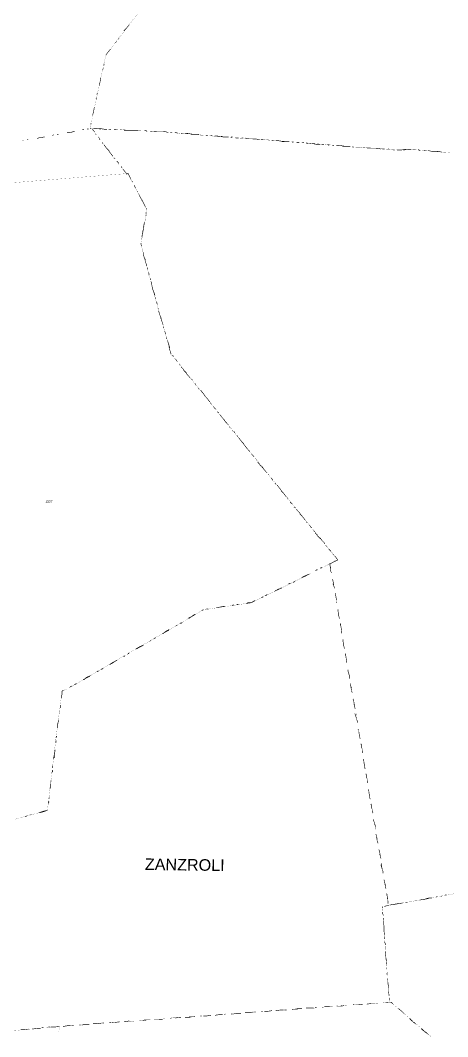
# Model space of a CAD drawing. Header units: metres. Extents: x 259278 to 277237, y 2171369 to 2185379.
# Drawn here: x 271073 to 273274, y 2171420 to 2176650 of the extents above; entities that cross this region are included whole.
import ezdxf

# ---------------------------------------------------------------- set-up
doc = ezdxf.new("R2010")
doc.units = ezdxf.units.M
doc.header["$MEASUREMENT"] = 0
for name, color, linetype in [('SURVEY NO.', 7, 'Continuous'), ('SURVEY PLOT BOUNDARY', 35, 'Continuous'), ('VILLAGE BOUNDARY', 212, 'Continuous'), ('VILLAGE NAME', 3, 'Continuous')]:
    doc.layers.add(name, color=color, linetype=linetype)
doc.styles.add('PDF Arial', font='arial.ttf')

msp = doc.modelspace()

# ---------------------------------------------------------------- linework, layer by layer
at = {"layer": 'SURVEY PLOT BOUNDARY', "lineweight": 18, "const_width": 0.595}
for points in [[(273537.7, 2176662.1), (273509, 2176591.1), (273531.9, 2176523.4), (273565.8, 2176388.1), (273580.9, 2176328.4), (273600.9, 2176340.1), (273590.7, 2176165.7), (273590.3, 2176134), (273546.1, 2176091), (273526.2, 2176083.3), (273494.2, 2176067.8), (273290.7, 2175967.4), (273084.8, 2175985.9), (273033.2, 2175982.6), (272803.4, 2175997.5), (272534.1, 2176020.9), (272118.2, 2176050.1), (271793.4, 2176078.1), (271432.9, 2176094.7), (271449.8, 2176177.7), (271513.1, 2176470.3), (271678.5, 2176686.3)], [(270266.7, 2175753), (271628.1, 2175862.1), (271724.8, 2175674.5), (271694.7, 2175496.4), (271743.8, 2175313.4), (271755.1, 2175265.7), (271823.4, 2175026.8), (271849.9, 2174931.3), (271889, 2174887.2), (271912.3, 2174855.2), (272158.2, 2174550.6), (272450.8, 2174189.9), (272708.4, 2173873.3), (272628.6, 2173834.6), (272413.1, 2173726.4), (272261.5, 2173653), (272015.2, 2173616.6), (271735.5, 2173453.7), (271515.8, 2173325.7), (271356, 2173232.6), (271288.1, 2173197.8), (271257.3, 2172960.3), (271212.7, 2172584.1), (270763.1, 2172463.1)], [(273187.9, 2171420.3), (272976.2, 2171601.5), (272961.9, 2171720.7), (272938.9, 2172089.8), (273149.5, 2172126.7), (273535, 2172197)], [(271270.8, 2171445.3), (271277.6, 2171472.9), (271158.5, 2171462.6), (271051.3, 2171452.1), (271003.7, 2171448.7)]]:
    msp.add_lwpolyline(points, dxfattribs=at)
at = {"layer": 'VILLAGE BOUNDARY', "const_width": 2.97}
for points in [[(271605.9, 2176596), (271618, 2176607.8), (271634.1, 2176627.4)], [(271577.6, 2176552.8), (271581.7, 2176560.7)], [(271513.1, 2176470.3), (271521.2, 2176482.1), (271537.3, 2176501.8)], [(271561.5, 2176533.2), (271569.5, 2176541)], [(271496.2, 2176395.2), (271500.3, 2176403.1)], [(271504.5, 2176418.9), (271504.6, 2176426.8)], [(271479.4, 2176316.1), (271483.5, 2176331.9), (271487.8, 2176355.7)], [(271462.6, 2176245), (271466.6, 2176252.8)], [(271466.8, 2176268.7), (271470.9, 2176276.6)], [(271445.6, 2176161.9), (271449.8, 2176177.7), (271454.1, 2176201.5)], [(271313.6, 2176072.4), (271329.5, 2176072.2), (271353.4, 2176079.8)], [(271393.1, 2176087.3), (271401, 2176087.2)], [(271417, 2176090.9), (271424.9, 2176090.8)], [(271436.8, 2176094.6), (271432.9, 2176094.7), (271432.9, 2176098.6)], [(271437.1, 2176114.4), (271437.2, 2176122.4)], [(271440.8, 2176094.6), (271456.4, 2176074.5)], [(271448.7, 2176094.5), (271464.6, 2176094.3), (271488.3, 2176090)], [(271520, 2176089.6), (271508.1, 2176089.7), (271504.2, 2176089.8), (271480.4, 2176094)], [(271531.9, 2176089.4), (271539.8, 2176089.3)], [(271555.7, 2176089.1), (271563.6, 2176089)], [(271567.6, 2176088.9), (271559.7, 2176089.1)], [(271595.3, 2176088.6), (271587.4, 2176088.7)], [(271607.2, 2176084.5), (271611.1, 2176084.4), (271623, 2176084.3), (271646.8, 2176084)], [(271678.5, 2176083.5), (271658.7, 2176083.8), (271634.9, 2176084.1)], [(271686.5, 2176083.4), (271694.4, 2176083.3)], [(271714.2, 2176083.1), (271722.1, 2176083)], [(271726.1, 2176079), (271718.2, 2176083)], [(271749.8, 2176078.6), (271741.9, 2176078.7)], [(271761.7, 2176078.5), (271777.6, 2176078.3), (271793.4, 2176078.1), (271805.3, 2176077.9)], [(271833, 2176073.6), (271817.2, 2176077.8), (271793.4, 2176078.1)], [(271844.9, 2176073.4), (271852.9, 2176073.3)], [(271868.7, 2176073.1), (271876.6, 2176073)], [(271884.5, 2176069), (271872.7, 2176073.1)], [(271083.1, 2176031.8), (271091.1, 2176031.7)], [(271107, 2176035.5), (271114.9, 2176035.4)], [(271158.6, 2176042.7), (271174.5, 2176046.5), (271198.4, 2176050.1)], [(271238.1, 2176057.5), (271246.1, 2176061.4)], [(271261.9, 2176061.2), (271269.9, 2176065.1)], [(271464.2, 2176062.5), (271460.2, 2176066.6)], [(271475.9, 2176050.5), (271479.8, 2176042.5), (271483.6, 2176034.5)], [(271495.4, 2176022.5), (271499.2, 2176014.5)], [(271908.3, 2176068.7), (271900.4, 2176068.8)], [(271920.2, 2176068.5), (271936.1, 2176068.3), (271959.8, 2176064)], [(271991.5, 2176063.6), (271971.7, 2176063.9), (271947.9, 2176064.2)], [(271999.4, 2176059.5), (272011.3, 2176059.4)], [(272027.1, 2176059.2), (272035.1, 2176059.1)], [(272039, 2176059), (272031.1, 2176059.1)], [(272062.8, 2176054.7), (272054.9, 2176058.8)], [(272074.6, 2176054.6), (272090.5, 2176054.4), (272118.2, 2176050.1)], [(272145.9, 2176049.7), (272130.1, 2176049.9), (272118.2, 2176050.1), (272106.4, 2176054.2)], [(272157.8, 2176049.5), (272165.8, 2176049.4)], [(272181.6, 2176045.3), (272189.5, 2176045.2)], [(272197.4, 2176045.1), (272185.5, 2176045.2)], [(272221.2, 2176044.8), (272213.3, 2176044.9)], [(272233.1, 2176044.6), (272248.9, 2176040.4), (272272.7, 2176040.1)], [(272304.4, 2176035.7), (272284.6, 2176040), (272260.8, 2176040.3)], [(272312.3, 2176035.6), (272324.2, 2176035.5)], [(272340, 2176035.3), (272348, 2176035.2)], [(272351.9, 2176035.1), (272344, 2176035.2)], [(272375.7, 2176030.8), (272367.7, 2176030.9)], [(272387.6, 2176030.7), (272403.4, 2176030.5), (272431.1, 2176026.2)], [(272458.9, 2176025.8), (272443, 2176026), (272419.2, 2176026.3)], [(272470.8, 2176025.6), (272478.6, 2176021.6)], [(272494.5, 2176021.4), (272502.4, 2176021.3)], [(272510.3, 2176021.2), (272498.5, 2176021.3)], [(272534.1, 2176020.9), (272526.2, 2176021)], [(271530.5, 2175978.4), (271518.7, 2175990.4), (271503.1, 2176010.5)], [(271526.6, 2175982.4), (271534.3, 2175970.4), (271549.9, 2175950.4)], [(272546, 2176016.7), (272561.8, 2176016.5), (272585.6, 2176016.2)], [(272617.3, 2176011.8), (272597.5, 2176012.1), (272573.7, 2176016.4)], [(272625.2, 2176011.7), (272637.1, 2176011.6)], [(272653, 2176011.4), (272660.8, 2176007.3)], [(272664.8, 2176007.3), (272656.9, 2176011.3)], [(272688.6, 2176006.9), (272680.6, 2176007)], [(272700.5, 2176006.8), (272716.3, 2176006.6), (272744, 2176002.3)], [(272771.8, 2176001.9), (272755.9, 2176002.1), (272732.1, 2176002.4)], [(272783.6, 2175997.8), (272791.5, 2175997.7)], [(272807.4, 2175997.5), (272815.3, 2175997.4)], [(272823.3, 2175997.3), (272811.4, 2175997.4)], [(272847, 2175997), (272839.1, 2175997.1)], [(272858.9, 2175992.8), (272874.7, 2175992.6), (272898.5, 2175992.3)], [(272930.2, 2175987.9), (272910.4, 2175992.2), (272886.6, 2175992.5)], [(272938.1, 2175987.8), (272950, 2175987.7)], [(272965.9, 2175987.5), (272973.8, 2175987.4)], [(272977.8, 2175987.3), (272969.8, 2175987.4)], [(273001.5, 2175983), (272993.6, 2175983.1)], [(273013.4, 2175982.9), (273029.2, 2175982.7), (273033.2, 2175982.6), (273057, 2175986.3)], [(273084.8, 2175985.9), (273068.9, 2175986.1), (273045.1, 2175982.5)], [(273096.7, 2175985.8), (273104.6, 2175985.7)], [(273120.5, 2175985.5), (273128.3, 2175981.4)], [(273132.3, 2175981.3), (273124.4, 2175981.4)], [(273160.1, 2175981), (273152.1, 2175981.1)], [(273171.9, 2175980.8), (273187.8, 2175976.7), (273211.5, 2175976.3)], [(273243.2, 2175972), (273223.4, 2175976.2), (273199.6, 2175976.5)], [(273251.1, 2175971.9), (273259.1, 2175971.8)], [(271561.7, 2175938.3), (271553.8, 2175942.4)], [(271569.4, 2175926.3), (271577.3, 2175918.3), (271581.1, 2175910.3)], [(271592.9, 2175898.3), (271596.7, 2175890.3)], [(271628.1, 2175862.1), (271620.1, 2175858.3), (271616.2, 2175866.2), (271600.6, 2175886.3)], [(271620.1, 2175858.3), (271628.1, 2175862.1), (271631.9, 2175854.1), (271643.5, 2175830.2)], [(271651.3, 2175818.2), (271647.4, 2175822.2)], [(271659, 2175802.2), (271662.9, 2175794.3), (271666.7, 2175786.3)], [(271674.5, 2175770.3), (271678.4, 2175766.3)], [(271701.6, 2175722.4), (271693.8, 2175734.4), (271682.2, 2175758.3)], [(271697.7, 2175726.4), (271705.5, 2175714.4), (271717, 2175690.5)], [(271720.5, 2175654.7), (271720.6, 2175662.7)], [(271724.8, 2175678.5), (271720.9, 2175682.5)], [(271707.6, 2175571.6), (271707.8, 2175587.5), (271712, 2175611.2)], [(271716.2, 2175627), (271716.1, 2175619.1)], [(271720.5, 2175650.8), (271720.4, 2175642.8)], [(271707.7, 2175579.5), (271703.5, 2175563.7), (271699.2, 2175536)], [(271694.8, 2175504.4), (271694.7, 2175496.4), (271698.5, 2175488.5)], [(271699, 2175524.1), (271699.1, 2175532.1)], [(271702.3, 2175472.5), (271702.2, 2175464.6)], [(271717.4, 2175416.8), (271709.7, 2175432.8), (271706.1, 2175456.6)], [(271713.6, 2175424.8), (271717.3, 2175408.9), (271725, 2175385)], [(271728.7, 2175369.1), (271728.8, 2175377)], [(271732.5, 2175353.2), (271736.3, 2175345.2), (271736.2, 2175337.3)], [(271743.9, 2175321.3), (271743.8, 2175313.4)], [(271755.1, 2175265.7), (271751.4, 2175281.6), (271747.7, 2175305.4)], [(271755.2, 2175273.6), (271755.1, 2175265.7), (271759, 2175257.7), (271766.6, 2175233.8)], [(271770.4, 2175217.9), (271766.5, 2175225.9)], [(271774.1, 2175202), (271778, 2175194), (271777.9, 2175186)], [(271781.6, 2175170.1), (271785.5, 2175162.2)], [(271796.8, 2175114.4), (271793, 2175130.3), (271785.4, 2175154.2)], [(271796.9, 2175122.4), (271800.6, 2175106.4), (271808.2, 2175082.6)], [(271812, 2175066.6), (271808.1, 2175074.6)], [(271815.8, 2175050.7), (271819.6, 2175042.7), (271819.5, 2175034.8)], [(271827.2, 2175018.9), (271827.1, 2175010.9)], [(271842.4, 2174963.1), (271838.6, 2174979.1), (271831, 2175002.9)], [(271838.5, 2174971.1), (271842.3, 2174955.2), (271849.9, 2174931.3)], [(271861.6, 2174919.3), (271857.8, 2174927.3)], [(271873.4, 2174907.2), (271877.2, 2174899.2), (271881.1, 2174895.2)], [(271892.8, 2174879.2), (271896.7, 2174875.2)], [(271927.9, 2174835.1), (271916.2, 2174847.2), (271912.3, 2174855.2), (271900.6, 2174867.2)], [(271924.1, 2174843.1), (271931.8, 2174827.2), (271947.4, 2174811.1)], [(271959.2, 2174799), (271955.3, 2174803.1)], [(271970.9, 2174783), (271974.8, 2174779), (271978.6, 2174771)], [(271990.4, 2174759), (271994.2, 2174751)], [(272025.5, 2174714.9), (272017.7, 2174726.9), (272002.1, 2174746.9)], [(272021.6, 2174718.9), (272033.3, 2174706.9), (272048.9, 2174686.8)], [(272056.7, 2174674.8), (272052.8, 2174682.8)], [(272068.4, 2174662.8), (272072.3, 2174654.8), (272080.2, 2174650.7)], [(272087.9, 2174634.8), (272095.8, 2174630.7)], [(272127, 2174590.6), (272115.2, 2174602.7), (272099.6, 2174622.7)], [(272119.1, 2174598.7), (272130.8, 2174582.7), (272146.5, 2174566.6)], [(272154.2, 2174554.6), (272150.3, 2174558.6)], [(272169.8, 2174534.6), (272165.9, 2174538.6)], [(272173.8, 2174534.5), (272177.7, 2174526.5)], [(272189.4, 2174514.5), (272193.3, 2174506.5)], [(272224.5, 2174470.4), (272212.8, 2174482.5), (272197.2, 2174502.5)], [(272220.6, 2174474.4), (272228.4, 2174462.4), (272244, 2174442.4)], [(272255.7, 2174430.4), (272247.9, 2174438.4)], [(272263.5, 2174418.4), (272271.3, 2174410.3), (272275.2, 2174406.3)], [(272286.9, 2174390.3), (272290.8, 2174386.3)], [(272322, 2174346.2), (272310.3, 2174358.3), (272294.7, 2174378.3)], [(272318.2, 2174354.2), (272325.9, 2174342.2), (272341.5, 2174322.2)], [(272353.3, 2174310.1), (272349.4, 2174314.1)], [(272365, 2174294.1), (272368.9, 2174290.1), (272372.7, 2174282.1)], [(272384.5, 2174270.1), (272388.3, 2174262.1)], [(272419.6, 2174226), (272411.8, 2174238), (272396.2, 2174258)], [(272415.7, 2174230), (272427.4, 2174217.9), (272443, 2174197.9)], [(272450.8, 2174185.9), (272450.8, 2174189.9), (272446.9, 2174193.9)], [(272462.5, 2174173.9), (272466.4, 2174165.9), (272474.3, 2174161.8)], [(272482, 2174145.9), (272489.8, 2174141.8)], [(272521, 2174101.7), (272509.4, 2174117.7), (272493.7, 2174133.8)], [(272513.2, 2174109.8), (272525, 2174097.7), (272540.6, 2174077.7)], [(272552.3, 2174065.6), (272544.4, 2174069.7)], [(272560.1, 2174053.6), (272567.9, 2174045.6), (272571.8, 2174037.6)], [(272583.5, 2174025.6), (272587.4, 2174017.6)], [(272618.6, 2173981.5), (272606.9, 2173993.5), (272591.3, 2174013.6)], [(272614.7, 2173989.5), (272626.4, 2173973.5), (272642.1, 2173957.4)], [(272649.8, 2173941.4), (272645.9, 2173949.4)], [(272661.5, 2173929.4), (272665.5, 2173925.4), (272673.3, 2173917.3)], [(272681, 2173905.3), (272688.9, 2173897.3)], [(272692.4, 2173865.5), (272708.4, 2173873.3), (272692.8, 2173893.3)], [(272624.6, 2173834.7), (272616.6, 2173830.8)], [(272620.6, 2173830.8), (272628.6, 2173834.6)], [(272696.4, 2173869.5), (272684.4, 2173861.7), (272668.5, 2173854), (272660.5, 2173850.1)], [(272664.5, 2173854), (272668.5, 2173854), (272668.3, 2173842.1)], [(272675.8, 2173806.3), (272671.9, 2173814.3), (272668.3, 2173842.1), (272672.1, 2173830.1)], [(272556.8, 2173799.9), (272544.8, 2173792.1), (272520.8, 2173780.5)], [(272524.8, 2173784.4), (272540.8, 2173792.2), (272560.7, 2173799.8)], [(272600.7, 2173823.1), (272592.7, 2173819.2)], [(272596.7, 2173819.2), (272604.6, 2173823.1)], [(272690.6, 2173726.8), (272686.9, 2173742.7), (272683.2, 2173766.5), (272679.3, 2173774.5)], [(272417.1, 2173730.3), (272413.1, 2173726.4), (272401.1, 2173722.6), (272381.2, 2173711)], [(272385.2, 2173714.9), (272397.1, 2173718.7), (272413.1, 2173726.4), (272421.1, 2173730.3)], [(272461, 2173753.6), (272453, 2173749.7)], [(272457, 2173749.6), (272465, 2173753.5)], [(272484.9, 2173761.2), (272476.9, 2173757.3)], [(272480.9, 2173761.2), (272488.9, 2173765.1)], [(272683, 2173750.7), (272686.9, 2173742.7)], [(272321.3, 2173684), (272313.4, 2173680.1)], [(272317.3, 2173680.1), (272325.3, 2173683.9)], [(272341.3, 2173691.7), (272337.3, 2173691.7), (272345.3, 2173695.6)], [(272697.9, 2173679.1), (272698, 2173687), (272694.3, 2173702.9)], [(272698, 2173687), (272701.7, 2173663.2)], [(272015.2, 2173616.6), (272007.2, 2173612.7)], [(272011.2, 2173616.6), (272015.2, 2173616.6), (272019.1, 2173616.5)], [(272039, 2173620.3), (272031.1, 2173620.4)], [(272035, 2173620.3), (272043, 2173620.2)], [(272122.5, 2173635), (272106.5, 2173631.3), (272082.7, 2173627.6)], [(272086.7, 2173627.6), (272102.6, 2173631.3), (272126.4, 2173635)], [(272170.1, 2173642.3), (272162.1, 2173638.5)], [(272166.1, 2173638.4), (272174.1, 2173642.3)], [(272194, 2173646), (272186, 2173642.1)], [(272189.9, 2173642.1), (272197.9, 2173645.9)], [(272277.4, 2173660.8), (272261.5, 2173653), (272237.6, 2173649.4)], [(272241.6, 2173653.3), (272257.5, 2173653.1), (272261.5, 2173653), (272281.4, 2173664.7)], [(272701.5, 2173651.3), (272701.6, 2173659.2)], [(272716.4, 2173571.8), (272712.6, 2173587.7), (272708.9, 2173611.5), (272709, 2173619.5)], [(271971.2, 2173593.4), (271959.3, 2173585.6), (271939.2, 2173570)], [(271939.3, 2173574), (271955.2, 2173581.7), (271975.2, 2173593.3)], [(272712.7, 2173595.6), (272712.6, 2173587.7)], [(271839.3, 2173511.8), (271823.4, 2173504.1), (271803.4, 2173492.5)], [(271807.4, 2173492.4), (271819.4, 2173504.1), (271839.4, 2173515.8)], [(271879.3, 2173539.1), (271875.3, 2173535.1), (271883.3, 2173539)], [(271903.3, 2173550.6), (271895.3, 2173546.8)], [(271899.3, 2173546.7), (271907.3, 2173550.6)], [(272720, 2173547.9), (272723.8, 2173532)], [(272727.3, 2173496.3), (272727.4, 2173508.2), (272723.8, 2173532), (272723.7, 2173524.1)], [(271747.5, 2173461.5), (271743.5, 2173457.5), (271739.5, 2173453.6)], [(271767.5, 2173473.1), (271759.4, 2173465.3)], [(271763.5, 2173469.2), (271771.4, 2173473)], [(272742.1, 2173416.8), (272738.3, 2173432.7), (272734.7, 2173456.5), (272734.8, 2173464.5)], [(271703.5, 2173434.3), (271687.6, 2173426.6), (271667.6, 2173414.9)], [(271671.6, 2173414.9), (271683.6, 2173422.6), (271707.5, 2173434.2)], [(272738.4, 2173440.6), (272738.3, 2173432.7)], [(271567.7, 2173356.7), (271551.7, 2173345), (271531.7, 2173333.4)], [(271535.7, 2173337.3), (271547.7, 2173345.1), (271571.7, 2173356.7)], [(271607.7, 2173380), (271603.7, 2173376.1)], [(271607.6, 2173376), (271611.6, 2173380)], [(271631.6, 2173391.6), (271623.6, 2173387.7)], [(271627.6, 2173391.6), (271635.6, 2173395.5)], [(272745.7, 2173393), (272749.5, 2173377)], [(272753.1, 2173345.3), (272753.2, 2173353.2), (272749.5, 2173377), (272749.4, 2173369.1)], [(271471.9, 2173302.5), (271467.8, 2173298.5)], [(271471.8, 2173298.5), (271475.8, 2173302.4)], [(271495.8, 2173314), (271487.8, 2173310.2)], [(271491.8, 2173310.1), (271499.8, 2173314)], [(272767.8, 2173261.8), (272768, 2173277.7), (272760.4, 2173301.6), (272760.5, 2173309.5)], [(271431.9, 2173275.2), (271415.9, 2173267.5), (271395.9, 2173255.9)], [(271399.9, 2173255.8), (271411.9, 2173267.6), (271435.9, 2173279.1)], [(272764.2, 2173285.6), (272768, 2173277.7)], [(271292.1, 2173201.7), (271288.1, 2173197.8), (271288, 2173185.9), (271283.7, 2173162.2)], [(271283.7, 2173166.1), (271287.9, 2173181.9), (271288.1, 2173197.8), (271296.1, 2173201.6)], [(271336, 2173224.9), (271332, 2173221), (271340, 2173224.9)], [(271360, 2173236.5), (271356, 2173232.6), (271352, 2173232.6)], [(271356, 2173232.6), (271363.9, 2173236.5)], [(272771.5, 2173238), (272775.2, 2173222.1)], [(272782.8, 2173190.2), (272778.9, 2173198.2), (272775.2, 2173222.1), (272779.1, 2173214.1)], [(272797.5, 2173106.8), (272793.8, 2173122.7), (272790.1, 2173146.5), (272786.3, 2173158.5)], [(271274.8, 2173090.9), (271274.9, 2173098.8)], [(271274.9, 2173094.9), (271274.8, 2173086.9)], [(271279.1, 2173114.6), (271279.3, 2173126.5)], [(271279.2, 2173122.6), (271279, 2173110.7)], [(272789.9, 2173130.7), (272793.8, 2173122.7)], [(271270.3, 2173047.3), (271266.1, 2173031.5), (271265.8, 2173007.7)], [(271265.9, 2173011.7), (271266.1, 2173027.6), (271270.3, 2173051.3)], [(272808.5, 2173035.2), (272808.6, 2173043.2), (272801, 2173067.1), (272804.8, 2173059.1)], [(272801.2, 2173082.9), (272801, 2173067.1)], [(272812, 2173003.5), (272815.9, 2172995.5)], [(272823.3, 2172951.8), (272819.5, 2172967.7), (272815.9, 2172991.5)], [(271257, 2172940.4), (271256.9, 2172932.5)], [(271257, 2172936.5), (271257.1, 2172944.4)], [(271261.3, 2172964.2), (271257.3, 2172960.3), (271257.2, 2172956.3)], [(271257.3, 2172960.3), (271261.3, 2172968.1)], [(272819.6, 2172975.6), (272819.5, 2172967.7)], [(271252.4, 2172892.9), (271248.2, 2172873.1), (271243.9, 2172849.4)], [(271247.9, 2172853.3), (271248.1, 2172869.2), (271252.5, 2172896.9)], [(272826.9, 2172927.9), (272830.7, 2172912)], [(272834.2, 2172880.3), (272834.3, 2172888.2), (272830.7, 2172912), (272830.6, 2172904.1)], [(272849, 2172796.8), (272845.2, 2172812.7), (272841.6, 2172840.5), (272841.7, 2172848.4)], [(271239.1, 2172786), (271235.1, 2172778.1)], [(271239.1, 2172782), (271239.2, 2172790)], [(271239.4, 2172805.8), (271239.5, 2172813.8)], [(271239.4, 2172809.8), (271239.3, 2172801.9)], [(272845.4, 2172824.6), (272845.3, 2172816.7)], [(271226.1, 2172698.9), (271230.3, 2172714.8), (271230.6, 2172738.5)], [(271230.5, 2172734.6), (271230.3, 2172718.7), (271226.1, 2172695)], [(272852.7, 2172772.9), (272856.4, 2172757)], [(272860, 2172725.3), (272860.1, 2172733.2), (272856.4, 2172757), (272856.3, 2172749.1)], [(272874.7, 2172641.8), (272871, 2172657.7), (272867.4, 2172685.5), (272867.5, 2172693.4)], [(271217.2, 2172623.7), (271221.3, 2172631.6)], [(271221.2, 2172627.6), (271217.1, 2172619.7)], [(271221.5, 2172651.4), (271221.4, 2172643.5)], [(271221.5, 2172647.5), (271221.6, 2172655.4)], [(272871.1, 2172669.6), (272871, 2172661.7)], [(271208.8, 2172584.2), (271192.8, 2172580.4), (271169, 2172572.8)], [(271172.9, 2172572.7), (271188.8, 2172576.5), (271212.7, 2172584.1)], [(272878.4, 2172618), (272882.2, 2172602)], [(272889.7, 2172570.2), (272885.8, 2172578.2), (272882.2, 2172602), (272882.1, 2172594.1)], [(271105.3, 2172553.8), (271097.3, 2172553.9)], [(271101.3, 2172553.8), (271109.3, 2172557.7)], [(271129.2, 2172561.4), (271121.2, 2172561.5)], [(271125.2, 2172561.5), (271133.1, 2172561.4)], [(272900.5, 2172486.8), (272900.7, 2172506.6), (272893.1, 2172530.5), (272893.2, 2172538.5)], [(272896.9, 2172514.6), (272900.7, 2172506.6)], [(272904.1, 2172463), (272907.9, 2172447.1)], [(272915.4, 2172415.2), (272911.5, 2172423.2), (272907.9, 2172447.1), (272911.8, 2172439.1)], [(272930.2, 2172335.7), (272926.5, 2172351.6), (272922.8, 2172375.5), (272919, 2172383.5)], [(272922.6, 2172359.6), (272926.5, 2172351.6)], [(272941.1, 2172260.2), (272941.2, 2172268.2), (272933.6, 2172292.1), (272937.5, 2172284.1)], [(272933.9, 2172311.9), (272933.6, 2172292.1)], [(272956, 2172180.7), (272952.2, 2172196.7), (272948.6, 2172220.5), (272944.7, 2172228.5)], [(272952.3, 2172204.6), (272952.2, 2172196.7)], [(272959.6, 2172156.9), (272963.3, 2172137)], [(272966.9, 2172105.3), (272967, 2172113.2), (272963.3, 2172137), (272963.2, 2172129.1)], [(272974.7, 2172097.2), (272994.6, 2172100.9), (273018.4, 2172104.6)], [(273042.3, 2172108.2), (273022.4, 2172104.5), (272998.5, 2172100.9)], [(273058.2, 2172112), (273066.1, 2172111.9)], [(273113.8, 2172119.2), (273105.8, 2172119.3)], [(273129.7, 2172123), (273145.6, 2172126.7), (273149.5, 2172126.7), (273173.4, 2172130.3)], [(273193.3, 2172134), (273177.4, 2172134.2), (273153.5, 2172126.6)], [(273213.1, 2172137.7), (273221.1, 2172141.6)], [(273268.8, 2172148.9), (273260.8, 2172149)], [(272938.5, 2172058), (272938.4, 2172050.1)], [(272938.5, 2172054.1), (272938.6, 2172062)], [(272938.8, 2172081.8), (272938.9, 2172089.8)], [(272970.7, 2172097.3), (272946.9, 2172089.7)], [(272945.4, 2171974.7), (272945.6, 2171990.5), (272941.9, 2172014.4)], [(272942.1, 2172030.2), (272942, 2172022.3)], [(272945.5, 2171982.6), (272945.3, 2171966.7), (272948.9, 2171942.9)], [(272952.2, 2171891.3), (272952.3, 2171899.2), (272948.4, 2171907.2)], [(272948.7, 2171923.1), (272948.8, 2171931)], [(272955.2, 2171815.9), (272955.4, 2171831.8), (272951.8, 2171859.6)], [(272952, 2171875.5), (272951.9, 2171867.5)], [(272955.3, 2171827.8), (272959, 2171807.9), (272958.7, 2171784.2)], [(272958.5, 2171768.3), (272958.6, 2171776.2)], [(272962.1, 2171736.5), (272962.2, 2171744.5), (272962.3, 2171752.4)], [(272961.9, 2171720.7), (272965.7, 2171708.7)], [(272969, 2171661.1), (272969.2, 2171677), (272965.6, 2171700.8)], [(272969.1, 2171669), (272968.9, 2171653.2), (272972.6, 2171629.3)], [(272742, 2171580.8), (272726.1, 2171577), (272702.3, 2171577.3)], [(272722.1, 2171577.1), (272730.1, 2171580.9)], [(272746, 2171580.7), (272753.9, 2171580.6)], [(272793.6, 2171584.1), (272785.6, 2171584.2)], [(272797.5, 2171584), (272813.4, 2171583.8), (272837.2, 2171587.5)], [(272817.4, 2171583.8), (272809.4, 2171583.9)], [(272880.9, 2171590.9), (272857.1, 2171587.2)], [(272900.7, 2171590.6), (272880.9, 2171590.9), (272888.8, 2171590.8)], [(272904.7, 2171590.6), (272912.6, 2171590.5)], [(272948.3, 2171594), (272940.4, 2171594.1)], [(272952.3, 2171593.9), (272968.2, 2171597.7), (272980.1, 2171597.5), (272991.9, 2171589.4)], [(272972.2, 2171597.6), (272964.2, 2171597.7)], [(272976.3, 2171609.5), (272972.4, 2171617.4)], [(272988, 2171593.4), (272980.1, 2171597.5)], [(271960.2, 2171523.5), (271944.3, 2171519.8), (271920.5, 2171520.1)], [(271940.3, 2171519.8), (271948.3, 2171523.7)], [(271964.1, 2171523.5), (271972.1, 2171523.4)], [(272007.8, 2171526.9), (271999.9, 2171527)], [(272015.7, 2171526.8), (272031.6, 2171526.6), (272055.4, 2171530.2)], [(272035.5, 2171526.5), (272027.6, 2171526.6)], [(272114.9, 2171533.4), (272099.1, 2171533.6), (272075.2, 2171530)], [(272095.1, 2171533.7), (272103, 2171533.6)], [(272122.9, 2171533.3), (272130.8, 2171537.2)], [(272166.5, 2171536.7), (272158.6, 2171536.8)], [(272170.5, 2171536.7), (272186.4, 2171540.4), (272210.2, 2171540.1)], [(272190.3, 2171540.4), (272182.4, 2171540.5)], [(272273.7, 2171547.2), (272257.8, 2171543.5), (272230, 2171543.8)], [(272253.8, 2171543.5), (272261.8, 2171543.4)], [(272277.7, 2171547.2), (272285.6, 2171547.1)], [(272321.3, 2171550.6), (272313.4, 2171550.7)], [(272329.2, 2171550.5), (272345.1, 2171550.3), (272368.9, 2171553.9)], [(272349.1, 2171550.2), (272337.2, 2171550.4)], [(272428.5, 2171557.1), (272412.6, 2171557.3), (272388.8, 2171553.6)], [(272408.6, 2171557.4), (272416.6, 2171557.3)], [(272432.4, 2171557), (272444.3, 2171556.9)], [(272480, 2171560.4), (272472.1, 2171560.5)], [(272484, 2171560.3), (272499.9, 2171564.1), (272523.7, 2171563.8)], [(272503.9, 2171564), (272495.9, 2171560.2)], [(272587.2, 2171566.9), (272571.3, 2171567.1), (272543.6, 2171567.5)], [(272567.4, 2171567.2), (272575.3, 2171567.1)], [(272591.2, 2171570.8), (272599.1, 2171570.7)], [(272634.8, 2171570.3), (272626.9, 2171570.4)], [(272638.8, 2171574.2), (272658.6, 2171573.9), (272682.4, 2171573.6)], [(272658.6, 2171573.9), (272650.7, 2171574)], [(273050.7, 2171537.1), (273038.9, 2171549.2), (273019.3, 2171565.3)], [(273023.2, 2171561.3), (273027.2, 2171557.2)], [(273042.9, 2171545.1), (273046.8, 2171541.1)], [(271229.9, 2171469.6), (271249.8, 2171469.3), (271273.6, 2171473)], [(271333.1, 2171476.2), (271317.2, 2171476.4), (271293.4, 2171472.7)], [(271313.3, 2171476.4), (271321.2, 2171476.3)], [(271337.1, 2171476.1), (271349, 2171479.9)], [(271384.7, 2171479.5), (271376.8, 2171479.6)], [(271388.7, 2171479.4), (271404.6, 2171483.2), (271428.3, 2171482.9)], [(271408.5, 2171483.1), (271400.6, 2171483.2)], [(271472, 2171486.3), (271448.2, 2171486.6)], [(271491.9, 2171490), (271472, 2171486.3), (271479.9, 2171486.2)], [(271495.8, 2171489.9), (271503.8, 2171489.8)], [(271539.5, 2171493.3), (271531.6, 2171493.4)], [(271543.5, 2171493.3), (271559.3, 2171493.1), (271587.1, 2171496.7)], [(271563.3, 2171493), (271555.4, 2171493.1)], [(271646.6, 2171499.9), (271630.8, 2171500.1), (271606.9, 2171496.4)], [(271626.8, 2171500.1), (271634.7, 2171500)], [(271650.6, 2171499.8), (271658.5, 2171499.7)], [(271698.2, 2171503.2), (271686.3, 2171503.3)], [(271702.2, 2171503.1), (271718.1, 2171506.9), (271741.9, 2171506.6)], [(271722.1, 2171506.8), (271714.1, 2171502.9)], [(271785.5, 2171509.9), (271761.8, 2171510.3)], [(271805.4, 2171509.7), (271785.5, 2171509.9), (271793.5, 2171509.8)], [(271809.4, 2171513.6), (271817.3, 2171513.5)], [(271853, 2171517), (271845.1, 2171513.1)], [(271857, 2171517), (271872.9, 2171516.7), (271900.7, 2171520.3)], [(271876.8, 2171516.7), (271868.9, 2171516.8)], [(273078.1, 2171513), (273089.9, 2171500.9), (273109.5, 2171484.8)], [(273085.9, 2171504.9), (273082.1, 2171512.9)], [(273105.6, 2171488.8), (273101.6, 2171492.8)], [(271075.1, 2171455.7), (271091, 2171455.5), (271114.8, 2171459.2)], [(271094.9, 2171455.5), (271087, 2171455.6)], [(271178.3, 2171462.3), (271162.4, 2171462.5), (271158.5, 2171462.6), (271134.6, 2171458.9)], [(271158.5, 2171462.6), (271166.4, 2171462.5)], [(271182.3, 2171466.2), (271190.2, 2171466.1)], [(271226, 2171469.6), (271218, 2171469.7)], [(271249.8, 2171469.3), (271241.8, 2171469.4)], [(273160.5, 2171444.5), (273168.3, 2171436.4), (273156.5, 2171444.5), (273136.9, 2171460.6)], [(273140.9, 2171460.6), (273148.7, 2171452.6)]]:
    msp.add_lwpolyline(points, dxfattribs=at)
for points in [[(273089.9, 2172115.6), (273082, 2172115.7)], [(273244.9, 2172145.3), (273237, 2172141.4)]]:
    msp.add_lwpolyline(points, close=True, dxfattribs=at)

# ---------------------------------------------------------------- texts
at = {"layer": 'SURVEY NO.', "insert": (271201.6, 2174168.1), "char_height": 11.89, "attachment_point": 7, "rotation": 359.2544, "style": 'PDF Arial'}
msp.add_mtext('1337', dxfattribs=at)
at = {"layer": 'VILLAGE NAME', "insert": (271714.2, 2172277), "char_height": 59.47, "attachment_point": 7, "rotation": 359.2544, "style": 'PDF Arial'}
msp.add_mtext('ZANZROLI', dxfattribs=at)

doc.saveas('drawing.dxf')
